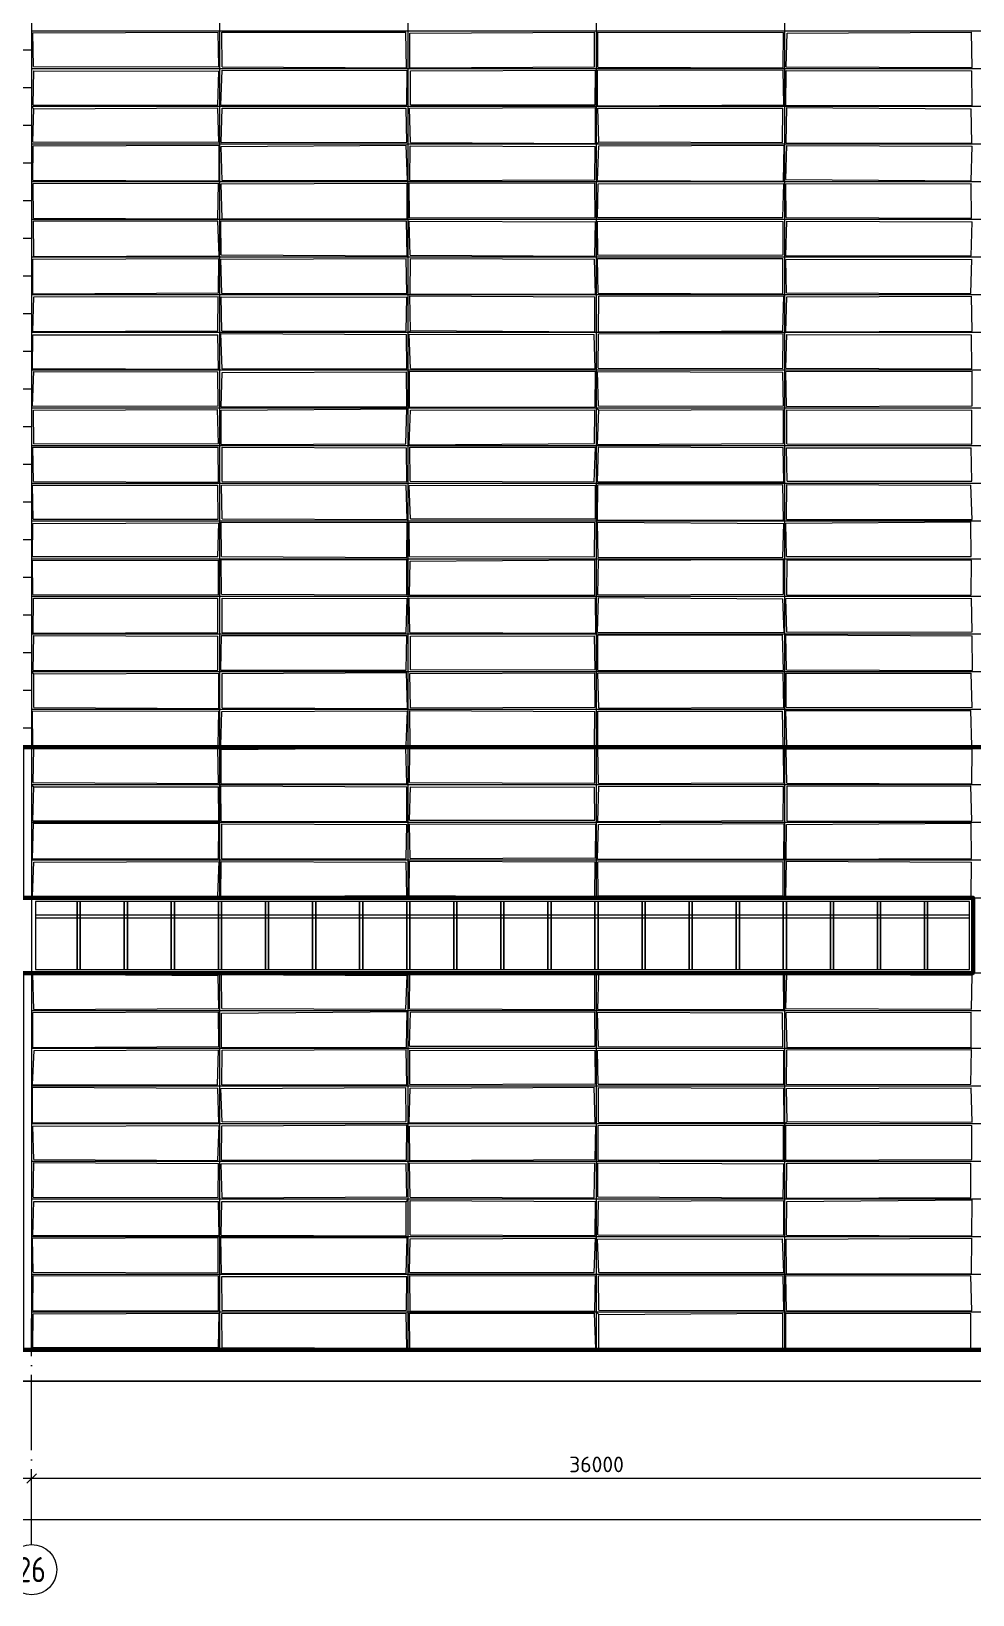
# Model space of a CAD drawing. Extents: x -50000 to 1632000, y -47600 to 308800.
# Drawn here: x 149987 to 179987, y -6800 to 43000 of the extents above; entities that cross this region are included whole.
import ezdxf
from ezdxf.enums import TextEntityAlignment as Align

# ---------------------------------------------------------------- set-up
doc = ezdxf.new("R2010")
doc.units = 0
doc.header["$MEASUREMENT"] = 0
doc.linetypes.add('ACAD_ISO04W100', pattern=[30, 24, -3, 0, -3])
doc.layers.get('Defpoints').update_dxf_attribs({"color": 6})
doc.layers.add('2', color=7, linetype='Continuous')
doc.styles.get("Standard").update_dxf_attribs({"font": 'isocpeur.ttf'})
doc.dimstyles.get("Standard").update_dxf_attribs({"dimscale": 200, "dimtxt": 2.5, "dimasz": 1.5, "dimexe": 1.5, "dimexo": 5, "dimgap": 1, "dimtad": 1, "dimtoh": 1, "dimdec": 0, "dimrnd": 10, "dimzin": 0, "dimtxsty": 'Standard', "dimblk": 'OBLIQUE', "dimcen": 1, "dimdle": 1.5, "dimclrd": 256, "dimclre": 256, "dimclrt": 256, "dimadec": 0, "dimazin": 0, "dimtfac": 1, "dimtdec": 0, "dimtix": 1, "dimtmove": 0, "dimatfit": 3, "dimldrblk": 'NONE', "dimfxl": 1, "dimtolj": 1, "dimtzin": 0, "dimlwd": 18, "dimlwe": 18, "dimarcsym": 1})

# ---------------------------------------------------------------- blocks, each defined once
blk = doc.blocks.new('_Oblique')
at = {"color": 0, "linetype": 'ByBlock', "lineweight": -2}
blk.add_line((-0.5, -0.5), (0.5, 0.5), dxfattribs=at)
blk = doc.blocks.new('*D29')
at = {"layer": '2', "linetype": 'Continuous', "lineweight": 18, "transparency": 16777216}
blk.add_line((186300, -3100), (149700, -3100), dxfattribs=at)
at = {"layer": 'Defpoints', "color": 0, "linetype": 'Continuous', "transparency": 16777216}
for p in [(150000, 0), (186000, 0), (150000, -3100)]:
    blk.add_point(p, dxfattribs=at)
at = {"layer": '2', "linetype": 'Continuous', "lineweight": 18, "transparency": 16777216, "xscale": 300, "yscale": 300, "zscale": 300, "rotation": 180}
blk.add_blockref('_Oblique', (150000, -3100), dxfattribs=at)
at = {"layer": '2', "linetype": 'Continuous', "lineweight": 18, "transparency": 16777216, "xscale": 300, "yscale": 300, "zscale": 300}
blk.add_blockref('_Oblique', (186000, -3100), dxfattribs=at)
at = {"layer": '2', "linetype": 'Continuous', "lineweight": 18, "transparency": 16777216, "insert": (168000, -2650), "char_height": 500, "attachment_point": 5}
blk.add_mtext('\\A1;36000', dxfattribs=at)
blk = doc.blocks.new('_None')
blk = doc.blocks.new('*D30')
at = {"layer": '2', "linetype": 'Continuous', "lineweight": 18, "transparency": 16777216}
blk.add_line((150300, -3100), (140700, -3100), dxfattribs=at)
at = {"layer": 'Defpoints', "color": 0, "linetype": 'Continuous', "transparency": 16777216}
for p in [(141000, 0), (150000, 0), (141000, -3100)]:
    blk.add_point(p, dxfattribs=at)
at = {"layer": '2', "linetype": 'Continuous', "lineweight": 18, "transparency": 16777216, "xscale": 300, "yscale": 300, "zscale": 300, "rotation": 180}
blk.add_blockref('_Oblique', (141000, -3100), dxfattribs=at)
at = {"layer": '2', "linetype": 'Continuous', "lineweight": 18, "transparency": 16777216, "xscale": 300, "yscale": 300, "zscale": 300}
blk.add_blockref('_Oblique', (150000, -3100), dxfattribs=at)
at = {"layer": '2', "linetype": 'Continuous', "lineweight": 18, "transparency": 16777216, "insert": (145500, -2650), "char_height": 500, "attachment_point": 5}
blk.add_mtext('\\A1;9000', dxfattribs=at)
blk = doc.blocks.new('*D31')
at = {"layer": '2', "linetype": 'Continuous', "lineweight": 18, "transparency": 16777216}
blk.add_line((-300, -4400), (402300, -4400), dxfattribs=at)
at = {"layer": 'Defpoints', "color": 0, "linetype": 'Continuous', "transparency": 16777216}
for p in [(0, 0), (402000, 0), (402000, -4400)]:
    blk.add_point(p, dxfattribs=at)
at = {"layer": '2', "linetype": 'Continuous', "lineweight": 18, "transparency": 16777216, "xscale": 300, "yscale": 300, "zscale": 300, "rotation": 180}
blk.add_blockref('_Oblique', (0, -4400), dxfattribs=at)
at = {"layer": '2', "linetype": 'Continuous', "lineweight": 18, "transparency": 16777216, "xscale": 300, "yscale": 300, "zscale": 300}
blk.add_blockref('_Oblique', (402000, -4400), dxfattribs=at)
at = {"layer": '2', "linetype": 'Continuous', "lineweight": 18, "transparency": 16777216, "insert": (201000, -3950), "char_height": 500, "attachment_point": 5}
blk.add_mtext('\\A1;402000', dxfattribs=at)

msp = doc.modelspace()

# ---------------------------------------------------------------- linework, layer by layer
at = {"layer": '2', "color": 8, "linetype": 'Continuous', "lineweight": 13}
for p, q in [((150000, 71200), (150000, 15400)), ((156000, 15400), (156000, 71200)), ((162000, 15400), (162000, 71200)), ((168000, 15400), (168000, 71200)), ((174000, 15400), (174000, 71200)), ((297000, 43000), (150000, 43000)), ((150000, 42400), (147000, 42400)), ((297000, 41800), (150000, 41800)), ((150000, 41200), (147000, 41200)), ((297000, 40600), (150000, 40600)), ((150000, 40000), (147000, 40000)), ((297000, 39400), (150000, 39400)), ((150000, 38800), (147000, 38800)), ((297000, 38200), (150000, 38200)), ((150000, 37600), (147000, 37600)), ((297000, 37000), (150000, 37000)), ((150000, 36400), (147000, 36400)), ((297000, 35800), (150000, 35800)), ((150000, 35200), (147000, 35200)), ((297000, 34600), (150000, 34600)), ((150000, 34000), (147000, 34000)), ((297000, 33400), (150000, 33400)), ((150000, 32800), (147000, 32800)), ((297000, 32200), (150000, 32200)), ((150000, 31600), (147000, 31600)), ((297000, 31000), (150000, 31000)), ((150000, 30400), (147000, 30400)), ((297000, 29800), (150000, 29800)), ((150000, 29200), (147000, 29200)), ((297000, 28600), (150000, 28600)), ((150000, 28000), (147000, 28000)), ((297000, 27400), (150000, 27400)), ((150000, 26800), (147000, 26800)), ((150000, 26200), (185673.8, 26200)), ((150000, 25600), (147000, 25600)), ((185700, 25000), (150000, 25000)), ((150000, 24400), (147000, 24400)), ((185700, 23800), (150000, 23800)), ((150000, 23200), (147000, 23200)), ((185700, 22600), (150000, 22600)), ((150000, 22000), (147000, 22000)), ((185700, 21400), (150000, 21400)), ((150000, 20800), (147000, 20800)), ((185700, 20200), (150000, 20200)), ((185700, 19000), (150000, 19000)), ((185700, 17800), (150000, 17800)), ((185700, 16600), (150000, 16600)), ((150000, 15400), (185700, 15400)), ((150000, 13000), (150000, 1000)), ((185700, 13000), (150000, 13000)), ((156000, 1000), (156000, 13000)), ((162000, 1000), (162000, 13000)), ((168000, 1000), (168000, 13000)), ((174000, 1000), (174000, 13000)), ((185700, 11800), (150000, 11800)), ((185400, 10600), (150000, 10600)), ((185400, 9400), (150000, 9400)), ((185400, 8200), (150000, 8200)), ((185400, 7000), (150000, 7000)), ((185400, 5800), (150000, 5800)), ((185400, 4600), (150000, 4600)), ((185400, 3400), (150000, 3400)), ((185400, 2200), (150000, 2200)), ((150000, 1000), (185400, 1000))]:
    msp.add_line(p, q, dxfattribs=at)
at = {"layer": '2', "color": 8, "linetype": 'Continuous', "lineweight": 9}
for p, q in [((150038.1, 42951), (155942.4, 42969.1)), ((150063, 41875), (150038.1, 42951)), ((155967.7, 41868.5), (155942.4, 42969.1)), ((156061.8, 42970.5), (161925.9, 42967.1)), ((156070.9, 41866.2), (156061.8, 42970.5)), ((161941.1, 41839.4), (161925.9, 42967.1)), ((162048.4, 42936.4), (167938, 42975)), ((162048.9, 41834), (162048.4, 42936.4)), ((167932, 41864.1), (167938, 42975)), ((168038.6, 42970.1), (173959.1, 42957)), ((168044.1, 41855.9), (168038.6, 42970.1)), ((173942.3, 41836.4), (173959.1, 42957)), ((174040.2, 41866.5), (174072.4, 42934.3)), ((174072.4, 42934.3), (179942.7, 42970.3)), ((179966.9, 41842.5), (179942.7, 42970.3)), ((150063, 41875), (155967.7, 41868.5)), ((156070.9, 41866.2), (161941.1, 41839.4)), ((162048.9, 41834), (167932, 41864.1)), ((168044.1, 41855.9), (173942.3, 41836.4)), ((174040.2, 41866.5), (179966.9, 41842.5)), ((150046.8, 40656.7), (150067.8, 41740.9)), ((150067.8, 41740.9), (155961.1, 41732.4)), ((155937.4, 40649.6), (155961.1, 41732.4)), ((156031.4, 40650), (156074.5, 41756)), ((156074.5, 41756), (161964.9, 41752.6)), ((161954, 40653.4), (161964.9, 41752.6)), ((162073.3, 41744.8), (167970.1, 41758.5)), ((162074.7, 40652.6), (162073.3, 41744.8)), ((167960.1, 40658.9), (167970.1, 41758.5)), ((168030.6, 40629.8), (168033.6, 41760.3)), ((168033.6, 41760.3), (173948.8, 41773.8)), ((173972.6, 40652.5), (173948.8, 41773.8)), ((174029.2, 40632.8), (174040.5, 41753.9)), ((174040.5, 41753.9), (179961.8, 41741.1)), ((179974, 40639.5), (179961.8, 41741.1)), ((150000, 40600), (150070.4, 40526.2)), ((150035.7, 39473.5), (150070.4, 40526.2)), ((150046.8, 40656.7), (155937.4, 40649.6)), ((150070.4, 40526.2), (155936.1, 40562.4)), ((155960.1, 39469.8), (155936.1, 40562.4)), ((156031.4, 40650), (161954, 40653.4)), ((156037.4, 39458.9), (156073.4, 40547.3)), ((156073.4, 40547.3), (161931.6, 40552.9)), ((161957.9, 39465.5), (161931.6, 40552.9)), ((162044.7, 40548.4), (167966.1, 40569.3)), ((162069.6, 39460.3), (162044.7, 40548.4)), ((162074.7, 40652.6), (167960.1, 40658.9)), ((167968.8, 39427.8), (167966.1, 40569.3)), ((168030.6, 40629.8), (173972.6, 40652.5)), ((168037.4, 40551.2), (173932.9, 40545.7)), ((168070.8, 39473.9), (168037.4, 40551.2)), ((173929.1, 39451.8), (173932.9, 40545.7)), ((174029.2, 40632.8), (179974, 40639.5)), ((174038.4, 39442.4), (174067.6, 40572.8)), ((174067.6, 40572.8), (179935.2, 40525.2)), ((179957.3, 39432.6), (179935.2, 40525.2)), ((150033.9, 38260.2), (150052.4, 39352.8)), ((150035.7, 39473.5), (155960.1, 39469.8)), ((150052.4, 39352.8), (155974.9, 39368.7)), ((155970.6, 38237.8), (155974.9, 39368.7)), ((156037.4, 39458.9), (161957.9, 39465.5)), ((156040.3, 39331.5), (161935.2, 39372.6)), ((161974.8, 38255.1), (161935.2, 39372.6)), ((162049.2, 38245.7), (162057.6, 39352.7)), ((162057.6, 39352.7), (167954.7, 39331.7)), ((162069.6, 39460.3), (167968.8, 39427.8)), ((168000, 39400), (168070.8, 39473.9)), ((168028, 38245.2), (168072, 39347.1)), ((168070.8, 39473.9), (173929.1, 39451.8)), ((168072, 39347.1), (173974.2, 39369.8)), ((173959.6, 38227.5), (173974.2, 39369.8)), ((174027.4, 38274.7), (174065.7, 39356.5)), ((174038.4, 39442.4), (179957.3, 39432.6)), ((174065.7, 39356.5), (179968, 39340.7)), ((156071.2, 38246.2), (156040.3, 39331.5)), ((167941.3, 38271.2), (167954.7, 39331.7)), ((179938.9, 38234.7), (179968, 39340.7)), ((150033.9, 38260.2), (155970.6, 38237.8)), ((150047, 38147.6), (155955.2, 38160.5)), ((150053.4, 37049.6), (150047, 38147.6)), ((155931, 37026.8), (155955.2, 38160.5)), ((156040.6, 38137.9), (161968.6, 38158)), ((156065.1, 37036.1), (156040.6, 38137.9)), ((156071.2, 38246.2), (161974.8, 38255.1)), ((161967.3, 37028), (161968.6, 38158)), ((162028.9, 38166.1), (167944.3, 38170.1)), ((162043.1, 37056.4), (162028.9, 38166.1)), ((162049.2, 38245.7), (167941.3, 38271.2)), ((167954.8, 37063.1), (167944.3, 38170.1)), ((168028, 38245.2), (173959.6, 38227.5)), ((168032.6, 37065.9), (168056.3, 38138.8)), ((168056.3, 38138.8), (173967.9, 38154.3)), ((173932.4, 37070.6), (173967.9, 38154.3)), ((174027.4, 38274.7), (179938.9, 38234.7)), ((174028.4, 38140.8), (179931.6, 38149.9)), ((174043.7, 37070.8), (174028.4, 38140.8)), ((179944.5, 37048.5), (179931.6, 38149.9)), ((150053.4, 37049.6), (155931, 37026.8)), ((150063.5, 36956.9), (155931.9, 36966.1)), ((150072.8, 35829.2), (150063.5, 36956.9)), ((155974.8, 35849.1), (155931.9, 36966.1)), ((156025.1, 36964.8), (161946.9, 36957.9)), ((156037.1, 35874.9), (156025.1, 36964.8)), ((156065.1, 37036.1), (161967.3, 37028)), ((161964, 35842.3), (161946.9, 36957.9)), ((162029.1, 36950.5), (167962.5, 36928.5)), ((162058.4, 35873.1), (162029.1, 36950.5)), ((162043.1, 37056.4), (167954.8, 37063.1)), ((167944.8, 35836.2), (167962.5, 36928.5)), ((168030.8, 36949.8), (173944.3, 36937.1)), ((168041.3, 35865.3), (168030.8, 36949.8)), ((168032.6, 37065.9), (173932.4, 37070.6)), ((173951.3, 35874.7), (173944.3, 36937.1)), ((174033.1, 35845.3), (174068, 36956)), ((174043.7, 37070.8), (179944.5, 37048.5)), ((174068, 36956), (179967.6, 36928.5)), ((179940.7, 35841.8), (179967.6, 36928.5)), ((156037.1, 35874.9), (161964, 35842.3)), ((162058.4, 35873.1), (167944.8, 35836.2)), ((168041.3, 35865.3), (173951.3, 35874.7)), ((150035.9, 34636.8), (150038.4, 35738.4)), ((150038.4, 35738.4), (155959.9, 35761.9)), ((150072.8, 35829.2), (155974.8, 35849.1)), ((155954.1, 34664.1), (155959.9, 35761.9)), ((156026.3, 35739.5), (161929.8, 35763)), ((156057, 34649.1), (156026.3, 35739.5)), ((161953.2, 34648.5), (161929.8, 35763)), ((162061.7, 34631.1), (162067.1, 35759.9)), ((162067.1, 35759.9), (167936.8, 35742.6)), ((167968.8, 34626.9), (167936.8, 35742.6)), ((168029.8, 35760.4), (173939, 35757.1)), ((168056.4, 34660), (168029.8, 35760.4)), ((173935.3, 34634.3), (173939, 35757.1)), ((174027.5, 35733.9), (179962.7, 35742.4)), ((174053.6, 34671.4), (174027.5, 35733.9)), ((174033.1, 35845.3), (179940.7, 35841.8)), ((179927.8, 34649), (179962.7, 35742.4)), ((150035.9, 34636.8), (155954.1, 34664.1)), ((150038.4, 33442.2), (150072.4, 34545.1)), ((150072.4, 34545.1), (155945.4, 34554.6)), ((155928.4, 33457.8), (155945.4, 34554.6)), ((156039.9, 34542.1), (161951.1, 34533.7)), ((156056.2, 33462.7), (156039.9, 34542.1)), ((156057, 34649.1), (161953.2, 34648.5)), ((161936.4, 33447.3), (161951.1, 34533.7)), ((162050.2, 34570.6), (167940, 34541.4)), ((162075, 33469.9), (162050.2, 34570.6)), ((162061.7, 34631.1), (167968.8, 34626.9)), ((167946, 33426.4), (167940, 34541.4)), ((168056.4, 34660), (173935.3, 34634.3)), ((168065.7, 33430.1), (168068, 34566.3)), ((168068, 34566.3), (173965.3, 34571.1)), ((173931.9, 33458.4), (173965.3, 34571.1)), ((174029.3, 33427.9), (174067.2, 34541.7)), ((174053.6, 34671.4), (179927.8, 34649)), ((174067.2, 34541.7), (179945.9, 34558.5)), ((179964.5, 33446.3), (179945.9, 34558.5)), ((150038.4, 33442.2), (155928.4, 33457.8)), ((156025.7, 33368.5), (161947, 33336.2)), ((156065.4, 32243), (156025.7, 33368.5)), ((156056.2, 33462.7), (161936.4, 33447.3)), ((162000, 33400), (162075, 33469.9)), ((162075, 33469.9), (167946, 33426.4)), ((168065.7, 33430.1), (173931.9, 33458.4)), ((168067.1, 33360.3), (173950, 33374.7)), ((173939.5, 32260.6), (173950, 33374.7)), ((174029.3, 33427.9), (179964.5, 33446.3)), ((150029.2, 32254.4), (150037.5, 33328.4)), ((150037.5, 33328.4), (155935.1, 33327.6)), ((155950, 32241.4), (155935.1, 33327.6)), ((161956.2, 32256.6), (161947, 33336.2)), ((162031.8, 33351.9), (167925.2, 33341.1)), ((162067.1, 32257.3), (162031.8, 33351.9)), ((167957.3, 32251.9), (167925.2, 33341.1)), ((168047.4, 32270.5), (168067.1, 33360.3)), ((174026.9, 32268.1), (174066.5, 33337.7)), ((174066.5, 33337.7), (179950.7, 33330.8)), ((179956.4, 32246.4), (179950.7, 33330.8)), ((150025.8, 31066.7), (150068.8, 32161.7)), ((150029.2, 32254.4), (155950, 32241.4)), ((150068.8, 32161.7), (155932.4, 32156.6)), ((155946.9, 31055), (155932.4, 32156.6)), ((156043.2, 31038.6), (156066.5, 32127.9)), ((156065.4, 32243), (161956.2, 32256.6)), ((156066.5, 32127.9), (161943.7, 32156)), ((161957.3, 31048.1), (161943.7, 32156)), ((162038.4, 32168.2), (167967.2, 32163.3)), ((162040.4, 31030.2), (162038.4, 32168.2)), ((162067.1, 32257.3), (167957.3, 32251.9)), ((167956.6, 31041.8), (167967.2, 32163.3)), ((168029.2, 32164.8), (173931, 32146.3)), ((168063, 31059.9), (168029.2, 32164.8)), ((168047.4, 32270.5), (173939.5, 32260.6)), ((173960.2, 31068.5), (173931, 32146.3)), ((174026.9, 32268.1), (179956.4, 32246.4)), ((174035.7, 32158.9), (179972.3, 32170.4)), ((174057.6, 31051.2), (174035.7, 32158.9)), ((179966.1, 31067.6), (179972.3, 32170.4)), ((150025.8, 31066.7), (155946.9, 31055)), ((150054.2, 30927.2), (155925.2, 30951.2)), ((150065.1, 29857.4), (150054.2, 30927.2)), ((155956.4, 29868.9), (155925.2, 30951.2)), ((156039.7, 30931.4), (161956.2, 30973.1)), ((156042.5, 29837.8), (156039.7, 30931.4)), ((156043.2, 31038.6), (161957.3, 31048.1)), ((161925.6, 29854.8), (161956.2, 30973.1)), ((162030.7, 29831.4), (162070.8, 30931.1)), ((162040.4, 31030.2), (167956.6, 31041.8)), ((162070.8, 30931.1), (167948.4, 30942.1)), ((167938.3, 29867.9), (167948.4, 30942.1)), ((168000, 31000), (168072.6, 30926.2)), ((168029.6, 29834.6), (168072.6, 30926.2)), ((168063, 31059.9), (173960.2, 31068.5)), ((168072.6, 30926.2), (173957.2, 30955)), ((173955.9, 29870.2), (173957.2, 30955)), ((174057.6, 31051.2), (179966.1, 31067.6)), ((174060.5, 30941), (179960.4, 30934.4)), ((174067.9, 29858), (174060.5, 30941)), ((179961.7, 29843.9), (179960.4, 30934.4)), ((150040.2, 29757.6), (155938.4, 29750.3)), ((150056.7, 28661.5), (150040.2, 29757.6)), ((150065.1, 29857.4), (155956.4, 29868.9)), ((155951.9, 28640.9), (155938.4, 29750.3)), ((156042.5, 29837.8), (161925.6, 29854.8)), ((156067, 28655.5), (156067.1, 29747.5)), ((156067.1, 29747.5), (161943.2, 29729)), ((161958.9, 28647.5), (161943.2, 29729)), ((162030.7, 29831.4), (167938.3, 29867.9)), ((162052.7, 29752.3), (167968.5, 29753)), ((162065, 28668.4), (162052.7, 29752.3)), ((167926.2, 28643.6), (167968.5, 29753)), ((168029.5, 28651.3), (168064.9, 29764)), ((168029.6, 29834.6), (173955.9, 29870.2)), ((168064.9, 29764), (173950.8, 29741.5)), ((173970.2, 28650.9), (173950.8, 29741.5)), ((174052.1, 29730.2), (179937.3, 29736.6)), ((174069.5, 28665.2), (174052.1, 29730.2)), ((174067.9, 29858), (179961.7, 29843.9)), ((179953.6, 28671.8), (179937.3, 29736.6)), ((150026.6, 28544.7), (155927.1, 28545.8)), ((150044.6, 27459.4), (150026.6, 28544.7)), ((150056.7, 28661.5), (155951.9, 28640.9)), ((155937.6, 27460.4), (155927.1, 28545.8)), ((156045.4, 28537.2), (161935.3, 28548.2)), ((156067.2, 27471), (156045.4, 28537.2)), ((156067, 28655.5), (161958.9, 28647.5)), ((161963.6, 27448.2), (161935.3, 28548.2)), ((162028.2, 28533.4), (167970.5, 28545.7)), ((162071, 27466.3), (162028.2, 28533.4)), ((162065, 28668.4), (167926.2, 28643.6)), ((167961.3, 27471.2), (167970.5, 28545.7)), ((168029.5, 28651.3), (173970.2, 28650.9)), ((168032.4, 27426.8), (168044.6, 28548.4)), ((168044.6, 28548.4), (173937.4, 28563.1)), ((173954.7, 27430.7), (173937.4, 28563.1)), ((174052.4, 27445.7), (174061.5, 28563.8)), ((174061.5, 28563.8), (179931.4, 28545.1)), ((174069.5, 28665.2), (179953.6, 28671.8)), ((179966.6, 27450.7), (179931.4, 28545.1)), ((150044.6, 27459.4), (155937.6, 27460.4)), ((156067.2, 27471), (161963.6, 27448.2)), ((162071, 27466.3), (167961.3, 27471.2)), ((168032.4, 27426.8), (173954.7, 27430.7)), ((174052.4, 27445.7), (179966.6, 27450.7)), ((150029, 26269.8), (150041.3, 27326.5)), ((150041.3, 27326.5), (155967.7, 27346.4)), ((155932.4, 26268.2), (155967.7, 27346.4)), ((156035.6, 27363.2), (161967, 27349.8)), ((156052.8, 26274.7), (156035.6, 27363.2)), ((161959.1, 26239.3), (161967, 27349.8)), ((162031.9, 27361), (167943.2, 27358.4)), ((162040.1, 26268.1), (162031.9, 27361)), ((167934.1, 26264.5), (167943.2, 27358.4)), ((168032.4, 27360.3), (173966.7, 27325.4)), ((168047.8, 26236.4), (168032.4, 27360.3)), ((173936.8, 26244.5), (173966.7, 27325.4)), ((174029.8, 27326.6), (179930.8, 27373.6)), ((174054.2, 26267.4), (174029.8, 27326.6)), ((179937.1, 26272.3), (179930.8, 27373.6)), ((150027, 26139.8), (155958.1, 26152.1)), ((150035.8, 25055.1), (150027, 26139.8)), ((150029, 26269.8), (155932.4, 26268.2)), ((155954.3, 25045.8), (155958.1, 26152.1)), ((156041.5, 26173.9), (161956.3, 26174.2)), ((156053.7, 25074), (156041.5, 26173.9)), ((156052.8, 26274.7), (161959.1, 26239.3)), ((161954.5, 25052.9), (161956.3, 26174.2)), ((162040.1, 26268.1), (167934.1, 26264.5)), ((162044.8, 25042.6), (162059.6, 26126)), ((162059.6, 26126), (167949, 26168.2)), ((167943.8, 25041.8), (167949, 26168.2)), ((168037.2, 25047.8), (168060.8, 26150.3)), ((168047.8, 26236.4), (173936.8, 26244.5)), ((168060.8, 26150.3), (173958.8, 26172.5)), ((173959.3, 25070.4), (173958.8, 26172.5)), ((174054.2, 26267.4), (179937.1, 26272.3)), ((174066.2, 25037.9), (174069.2, 26162.6)), ((174069.2, 26162.6), (179951.3, 26152.2)), ((179942, 25047.8), (179951.3, 26152.2)), ((150035.8, 25055.1), (155954.3, 25045.8)), ((150051.9, 23825.6), (150059.5, 24939.4)), ((150059.5, 24939.4), (155930.8, 24948.1)), ((155932.4, 23854), (155930.8, 24948.1)), ((156053.7, 25074), (161954.5, 25052.9)), ((156065, 23843.3), (156069.5, 24942.4)), ((156069.5, 24942.4), (161970, 24934.5)), ((161930.6, 23851), (161970, 24934.5)), ((162028.6, 24939.2), (167964.9, 24949.8)), ((162054.9, 23852.2), (162028.6, 24939.2)), ((162044.8, 25042.6), (167943.8, 25041.8)), ((167972, 23831.7), (167964.9, 24949.8)), ((168026.9, 23861), (168059, 24968)), ((168037.2, 25047.8), (173959.3, 25070.4)), ((168059, 24968), (173932.6, 24926.7)), ((173973.7, 23846.7), (173932.6, 24926.7)), ((174033.5, 24929.4), (179944.9, 24938.8)), ((174062.9, 23859.9), (174033.5, 24929.4)), ((174066.2, 25037.9), (179942, 25047.8)), ((179966.4, 23865.7), (179944.9, 24938.8)), ((150047.4, 22636.5), (150067.9, 23754)), ((150051.9, 23825.6), (155932.4, 23854)), ((150067.9, 23754), (155930.9, 23733.1)), ((155933.1, 22646.7), (155930.9, 23733.1)), ((156027.6, 22648.9), (156046.5, 23751.8)), ((156046.5, 23751.8), (161953.3, 23750.1)), ((156065, 23843.3), (161930.6, 23851)), ((161928.1, 22648), (161953.3, 23750.1)), ((162054.9, 23852.2), (167972, 23831.7)), ((162069.6, 23729.8), (167932.7, 23741.6)), ((162072.6, 22657.5), (162069.6, 23729.8)), ((167954.8, 22673.8), (167932.7, 23741.6)), ((168026.9, 23861), (173973.7, 23846.7)), ((168037.5, 22640.6), (168040.6, 23764.7)), ((168040.6, 23764.7), (173928.3, 23772)), ((173957.9, 22650.3), (173928.3, 23772)), ((174026.6, 23770.9), (179968.9, 23747.3)), ((174048.5, 22660), (174026.6, 23770.9)), ((174062.9, 23859.9), (179966.4, 23865.7)), ((179974.2, 22634.2), (179968.9, 23747.3)), ((150000, 22600), (150072.4, 22529)), ((150047.4, 22636.5), (155933.1, 22646.7)), ((150064.3, 21462.4), (150072.4, 22529)), ((150072.4, 22529), (155967.4, 22548.8)), ((155963.5, 21428.4), (155967.4, 22548.8)), ((156027.6, 22648.9), (161928.1, 22648)), ((156065.3, 21446.7), (156072.2, 22543.5)), ((156072.2, 22543.5), (161944.2, 22574.5)), ((161974.2, 21432.2), (161944.2, 22574.5)), ((162053.9, 22548.6), (167943.5, 22561.2)), ((162073.8, 21447.8), (162053.9, 22548.6)), ((162072.6, 22657.5), (167954.8, 22673.8)), ((167953.1, 21466.4), (167943.5, 22561.2)), ((168037.5, 22640.6), (173957.9, 22650.3)), ((168040.5, 22554.6), (173941.1, 22565.2)), ((168067.4, 21443.3), (168040.5, 22554.6)), ((173970.7, 21460.5), (173941.1, 22565.2)), ((174040.7, 21468.2), (174040.8, 22550.8)), ((174040.8, 22550.8), (179942.1, 22558.2)), ((174048.5, 22660), (179974.2, 22634.2)), ((179967.5, 21459.1), (179942.1, 22558.2)), ((150064.3, 21462.4), (155963.5, 21428.4)), ((156065.3, 21446.7), (161974.2, 21432.2)), ((162073.8, 21447.8), (167953.1, 21466.4)), ((168067.4, 21443.3), (173970.7, 21460.5)), ((174040.7, 21468.2), (179967.5, 21459.1)), ((150028.3, 21343.8), (155961.1, 21350.6)), ((150036.8, 20234.3), (150028.3, 21343.8)), ((155942.6, 20253.7), (155961.1, 21350.6)), ((156031.7, 20247.5), (156058.1, 21337.1)), ((156058.1, 21337.1), (161972.5, 21358.8)), ((161937.1, 20249.4), (161972.5, 21358.8)), ((162046.2, 21359.7), (167948.6, 21328.1)), ((162063.6, 20225), (162046.2, 21359.7)), ((167937, 20243.6), (167948.6, 21328.1)), ((168036.3, 20258.6), (168037, 21346)), ((168037, 21346), (173925.7, 21345.1)), ((173950.5, 20245.2), (173925.7, 21345.1)), ((174034, 21361.3), (179931.5, 21368.2)), ((174065.8, 20247.2), (174034, 21361.3)), ((179954, 20237.2), (179931.5, 21368.2)), ((150036.8, 20234.3), (155942.6, 20253.7)), ((150050.7, 19072.6), (150064.1, 20157.1)), ((150064.1, 20157.1), (155937.5, 20173.7)), ((155951, 19036.3), (155937.5, 20173.7)), ((156031.7, 20247.5), (161937.1, 20249.4)), ((156035, 20127.3), (161927, 20174.9)), ((156036.4, 19044.6), (156035, 20127.3)), ((161959, 19028.3), (161927, 20174.9)), ((162040.9, 19067.8), (162046.3, 20154.3)), ((162046.3, 20154.3), (167950, 20145.9)), ((162063.6, 20225), (167937, 20243.6)), ((167944.6, 19050.9), (167950, 20145.9)), ((168036.3, 20258.6), (173950.5, 20245.2)), ((168043.3, 20164.6), (173960.9, 20147.2)), ((168056.7, 19043.7), (168043.3, 20164.6)), ((173968.7, 19055.8), (173960.9, 20147.2)), ((174042.5, 20148.9), (179967.2, 20140.6)), ((174065.3, 19049.9), (174042.5, 20148.9)), ((174065.8, 20247.2), (179954, 20237.2)), ((179952.8, 19027.8), (179967.2, 20140.6)), ((150000, 19000), (150072.7, 18928.3)), ((150040.8, 17845.7), (150072.7, 18928.3)), ((150050.7, 19072.6), (155951, 19036.3)), ((150072.7, 18928.3), (155949.6, 18934.5)), ((155968.1, 17855.7), (155949.6, 18934.5)), ((156031.9, 18964.3), (161956.6, 18935.2)), ((156040.8, 17843.7), (156031.9, 18964.3)), ((156036.4, 19044.6), (161959, 19028.3)), ((161955.7, 17833.5), (161956.6, 18935.2)), ((162037.7, 17870.8), (162068.7, 18929.9)), ((162040.9, 19067.8), (167944.6, 19050.9)), ((162068.7, 18929.9), (167939.1, 18926.2)), ((167941.3, 17867.7), (167939.1, 18926.2)), ((168038.3, 17832.5), (168072.9, 18953.5)), ((168056.7, 19043.7), (173968.7, 19055.8)), ((168072.9, 18953.5), (173959.7, 18948.3)), ((173949.9, 17856.7), (173959.7, 18948.3)), ((174065.3, 19049.9), (179952.8, 19027.8)), ((174069.1, 18950.5), (179926.5, 18967.4)), ((174074.7, 17836.1), (174069.1, 18950.5)), ((179960.9, 17853.4), (179926.5, 18967.4)), ((150030.6, 16636.1), (150054.7, 17772)), ((150040.8, 17845.7), (155968.1, 17855.7)), ((150054.7, 17772), (155969.2, 17769.7)), ((155948.4, 16639.4), (155969.2, 17769.7)), ((156040.8, 17843.7), (161955.7, 17833.5)), ((156054.6, 17755.4), (161959.1, 17729.3)), ((156055.4, 16637.8), (156054.6, 17755.4)), ((161933.1, 16649.7), (161959.1, 17729.3)), ((162037.7, 17870.8), (167941.3, 17867.7)), ((162039.6, 17752.1), (167973.6, 17748)), ((162061, 16650.3), (162039.6, 17752.1)), ((167969.7, 16674.4), (167973.6, 17748)), ((168026.8, 16638.8), (168057, 17735.9)), ((168038.3, 17832.5), (173949.9, 17856.7)), ((168057, 17735.9), (173973.7, 17763.5)), ((173963.5, 16628.7), (173973.7, 17763.5)), ((174046.3, 16630), (174054, 17734.6)), ((174054, 17734.6), (179941, 17773.9)), ((174074.7, 17836.1), (179960.9, 17853.4)), ((179944.5, 16651.8), (179941, 17773.9)), ((150029, 15455.9), (150065.4, 16538.2)), ((150030.6, 16636.1), (155948.4, 16639.4)), ((150065.4, 16538.2), (155974.2, 16555.9)), ((155931.2, 15459.2), (155974.2, 16555.9)), ((156030.8, 15441), (156033.4, 16554.5)), ((156033.4, 16554.5), (161935, 16534.7)), ((156055.4, 16637.8), (161933.1, 16649.7)), ((161956.2, 15474.4), (161935, 16534.7)), ((162030.4, 15468.2), (162043.4, 16568.2)), ((162043.4, 16568.2), (167957.5, 16548.6)), ((162061, 16650.3), (167969.7, 16674.4)), ((167942.3, 15426.1), (167957.5, 16548.6)), ((168026.8, 16638.8), (173963.5, 16628.7)), ((168039.3, 16543.2), (173943.9, 16552.7)), ((168047.2, 15465.7), (168039.3, 16543.2)), ((173943.2, 15457.8), (173943.9, 16552.7)), ((174033.2, 15438.2), (174054.9, 16563)), ((174046.3, 16630), (179944.5, 16651.8)), ((174054.9, 16563), (179950.3, 16531)), ((179934.4, 15465.6), (179950.3, 16531)), ((150029, 15455.9), (155931.2, 15459.2)), ((156030.8, 15441), (161956.2, 15474.4)), ((162030.4, 15468.2), (167942.3, 15426.1)), ((168047.2, 15465.7), (173943.2, 15457.8)), ((174033.2, 15438.2), (179934.4, 15465.6)), ((150033.5, 12970.8), (155944.3, 12925.2)), ((150069.8, 11845), (150033.5, 12970.8)), ((156046.4, 12951.9), (161960.1, 12927.5)), ((156061.3, 11870.2), (156046.4, 12951.9)), ((162042.6, 11863.9), (162051, 12963.6)), ((162051, 12963.6), (167948.5, 12955.8)), ((167947, 11837.2), (167948.5, 12955.8)), ((168037.9, 11837.3), (168074.7, 12962.7)), ((168074.7, 12962.7), (173958.2, 12968.1)), ((173964.9, 11852.7), (173958.2, 12968.1)), ((174036.2, 11872), (174059.5, 12967.5)), ((174059.5, 12967.5), (179964.6, 12938.6)), ((155966.9, 11872.9), (155944.3, 12925.2)), ((161927.4, 11855), (161960.1, 12927.5)), ((179944.1, 11852.2), (179964.6, 12938.6)), ((150039.5, 11740.8), (155952.1, 11767.2)), ((150042, 10634.3), (150039.5, 11740.8)), ((150069.8, 11845), (155966.9, 11872.9)), ((155963.8, 10665.5), (155952.1, 11767.2)), ((156045.2, 10628.1), (156050.7, 11729.3)), ((156050.7, 11729.3), (161966.5, 11774.9)), ((156061.3, 11870.2), (161927.4, 11855)), ((161947.1, 10643.2), (161966.5, 11774.9)), ((162041.7, 10670.7), (162066.8, 11751.8)), ((162042.6, 11863.9), (167947, 11837.2)), ((162066.8, 11751.8), (167942.4, 11769)), ((167958.8, 10670.1), (167942.4, 11769)), ((168034, 11755.1), (173928.3, 11730.9)), ((168059.8, 10658.3), (168034, 11755.1)), ((168037.9, 11837.3), (173964.9, 11852.7)), ((173932.9, 10657.1), (173928.3, 11730.9)), ((174036.2, 11872), (179944.1, 11852.2)), ((174041.6, 11747.2), (179936.8, 11756.2)), ((174073, 10629.3), (174041.6, 11747.2)), ((179934.8, 10626.2), (179936.8, 11756.2)), ((150025.6, 9449), (150074.6, 10538.6)), ((150042, 10634.3), (155963.8, 10665.5)), ((150074.6, 10538.6), (155956.9, 10554.4)), ((155925.5, 9438.2), (155956.9, 10554.4)), ((156045.2, 10628.1), (161947.1, 10643.2)), ((156060.8, 9436.2), (156070.6, 10542.7)), ((156070.6, 10542.7), (161937.3, 10565.3)), ((161956.1, 9438.2), (161937.3, 10565.3)), ((162041.7, 10670.7), (167958.8, 10670.1)), ((162046, 9454.5), (162049.7, 10550.3)), ((162049.7, 10550.3), (167957.6, 10530.6)), ((167971.3, 9469), (167957.6, 10530.6)), ((168031.6, 10530.6), (173962.3, 10547.1)), ((168051.4, 9459.9), (168031.6, 10530.6)), ((168059.8, 10658.3), (173932.9, 10657.1)), ((173966.3, 9465.5), (173962.3, 10547.1)), ((174057.3, 9456), (174060.5, 10551.5)), ((174060.5, 10551.5), (179950.7, 10570.9)), ((174073, 10629.3), (179934.8, 10626.2)), ((179926.1, 9465.2), (179950.7, 10570.9)), ((162046, 9454.5), (167971.3, 9469)), ((168051.4, 9459.9), (173966.3, 9465.5)), ((174057.3, 9456), (179926.1, 9465.2)), ((150025.6, 9449), (155925.5, 9438.2)), ((150027.6, 9363.5), (155929.5, 9333.8)), ((150030.6, 8233.1), (150027.6, 9363.5)), ((155964.7, 8229), (155929.5, 9333.8)), ((156028.3, 9326.3), (161925.9, 9353.1)), ((156069.3, 8263.2), (156028.3, 9326.3)), ((156060.8, 9436.2), (161956.1, 9438.2)), ((161931.5, 8270.4), (161925.9, 9353.1)), ((162025.6, 8234.5), (162063, 9332.7)), ((162063, 9332.7), (167926.3, 9370.8)), ((167952.8, 8235.7), (167926.3, 9370.8)), ((168060.7, 9357.7), (173969.6, 9335.9)), ((168061, 8254.4), (168060.7, 9357.7)), ((173973.2, 8246.6), (173969.6, 9335.9)), ((174053.1, 9327.8), (179938.4, 9348.4)), ((174068.6, 8273.7), (174053.1, 9327.8)), ((179964.7, 8247.9), (179938.4, 9348.4)), ((150030.6, 8233.1), (155964.7, 8229)), ((150032.9, 8126.6), (155970.5, 8147.7)), ((150066.1, 7058.9), (150032.9, 8126.6)), ((155937.2, 7036), (155970.5, 8147.7)), ((156047.1, 7038), (156061.6, 8135.9)), ((156061.6, 8135.9), (161958.8, 8166.8)), ((156069.3, 8263.2), (161931.5, 8270.4)), ((161940.9, 7053.5), (161958.8, 8166.8)), ((162025.6, 8234.5), (167952.8, 8235.7)), ((162041.4, 8127.3), (167972.7, 8138.8)), ((162051.8, 7032.1), (162041.4, 8127.3)), ((167953.2, 7064.2), (167972.7, 8138.8)), ((168049.7, 8142), (173951.9, 8152.8)), ((168052, 7040.3), (168049.7, 8142)), ((168061, 8254.4), (173973.2, 8246.6)), ((173958.7, 7042.4), (173951.9, 8152.8)), ((174000, 8200), (174068.6, 8273.7)), ((174030.2, 8154.8), (179956.6, 8147.5)), ((174031.9, 7042.6), (174030.2, 8154.8)), ((174068.6, 8273.7), (179964.7, 8247.9)), ((179954.8, 7059.5), (179956.6, 8147.5)), ((150066.1, 7058.9), (155937.2, 7036)), ((156047.1, 7038), (161940.9, 7053.5)), ((162051.8, 7032.1), (167953.2, 7064.2)), ((168052, 7040.3), (173958.7, 7042.4)), ((174031.9, 7042.6), (179954.8, 7059.5)), ((150043.5, 5860.6), (150073, 6968.8)), ((150073, 6968.8), (155949.6, 6940.9)), ((155942.7, 5852.2), (155949.6, 6940.9)), ((156033.8, 6929.7), (161931.7, 6933.1)), ((156067.5, 5839.8), (156033.8, 6929.7)), ((161956.3, 5869.3), (161931.7, 6933.1)), ((162042.8, 6952.8), (167948.5, 6947.4)), ((162062.3, 5865.4), (162042.8, 6952.8)), ((167926.5, 5839.7), (167948.5, 6947.4)), ((168042.1, 6957), (173963.1, 6925.3)), ((168044.2, 5872.2), (168042.1, 6957)), ((173942.5, 5840.5), (173963.1, 6925.3)), ((174057.3, 5833.5), (174063.1, 6951.4)), ((174063.1, 6951.4), (179930.2, 6942.9)), ((179928.2, 5849.7), (179930.2, 6942.9)), ((150033.7, 4640.1), (150068.7, 5728)), ((150043.5, 5860.6), (155942.7, 5852.2)), ((150068.7, 5728), (155956.3, 5729.1)), ((155971.6, 4639.5), (155956.3, 5729.1)), ((156037.3, 4658.1), (156055.7, 5725.5)), ((156055.7, 5725.5), (161928.8, 5729.3)), ((156067.5, 5839.8), (161956.3, 5869.3)), ((162000, 5800), (161928.8, 5729.3)), ((161934, 4629.9), (161928.8, 5729.3)), ((162055.6, 4666.3), (162065.1, 5756.9)), ((162062.3, 5865.4), (167926.5, 5839.7)), ((162065.1, 5756.9), (167963.4, 5725.5)), ((167951.2, 4646.1), (167963.4, 5725.5)), ((168044.2, 5872.2), (173942.5, 5840.5)), ((168045.5, 4659.7), (168059.6, 5732.4)), ((168059.6, 5732.4), (173972, 5760.7)), ((173967.5, 4652.8), (173972, 5760.7)), ((174055, 4657.3), (174068.3, 5727)), ((174057.3, 5833.5), (179928.2, 5849.7)), ((174068.3, 5727), (179968.4, 5773.4)), ((179960.3, 4636.4), (179968.4, 5773.4)), ((150031.7, 4560.4), (155947.4, 4574.6)), ((150049.4, 3474.8), (150031.7, 4560.4)), ((150033.7, 4640.1), (155971.6, 4639.5)), ((155941.9, 3449), (155947.4, 4574.6)), ((156029.5, 4574.4), (161964.9, 4567.9)), ((156050.3, 3434.3), (156029.5, 4574.4)), ((156037.3, 4658.1), (161934, 4629.9)), ((161938, 3430.1), (161964.9, 4567.9)), ((162038.3, 3460.7), (162061.8, 4540.8)), ((162055.6, 4666.3), (167951.2, 4646.1)), ((162061.8, 4540.8), (167968.7, 4562)), ((167926.2, 3463.3), (167968.7, 4562)), ((168028.5, 4529.4), (173926.4, 4537.6)), ((168072.4, 3462.8), (168028.5, 4529.4)), ((168045.5, 4659.7), (173967.5, 4652.8)), ((173968.8, 3458.9), (173926.4, 4537.6)), ((174045, 4526.5), (179954, 4558)), ((174052.3, 3426), (174045, 4526.5)), ((174055, 4657.3), (179960.3, 4636.4)), ((179947.4, 3431.5), (179954, 4558)), ((150039.3, 2255.5), (150051.2, 3370.2)), ((150049.4, 3474.8), (155941.9, 3449)), ((150051.2, 3370.2), (155950.6, 3360.9)), ((155951.1, 2239.1), (155950.6, 3360.9)), ((156050.3, 3434.3), (161938, 3430.1)), ((156064.4, 3337.7), (161958.5, 3339.7)), ((156065.1, 2254.1), (156064.4, 3337.7)), ((161944.8, 2260.9), (161958.5, 3339.7)), ((162038.3, 3460.7), (167926.2, 3463.3)), ((162048.6, 3365.7), (167962.1, 3361.3)), ((162061.3, 2235.4), (162048.6, 3365.7)), ((167948.4, 2227.4), (167962.1, 3361.3)), ((168061.5, 3359.5), (173944.9, 3366.5)), ((168068.3, 2259.7), (168061.5, 3359.5)), ((168072.4, 3462.8), (173968.8, 3458.9)), ((173964.3, 2254.9), (173944.9, 3366.5)), ((174028.6, 3363.8), (179929.4, 3356.5)), ((174056, 2248.5), (174028.6, 3363.8)), ((174052.3, 3426), (179947.4, 3431.5)), ((179959.1, 2243.8), (179929.4, 3356.5)), ((150033.4, 1073.7), (150044.5, 2148.1)), ((150039.3, 2255.5), (155951.1, 2239.1)), ((150044.5, 2148.1), (155973.8, 2168.1)), ((155955.5, 1072), (155973.8, 2168.1)), ((156055.6, 2159.6), (161928.9, 2170.6)), ((156069.6, 1073.9), (156055.6, 2159.6)), ((156065.1, 2254.1), (161944.8, 2260.9)), ((161955.2, 1053.3), (161928.9, 2170.6)), ((162039.2, 2167.4), (167937, 2165.7)), ((162055.5, 1026), (162039.2, 2167.4)), ((162061.3, 2235.4), (167948.4, 2227.4)), ((167972.7, 1028.9), (167937, 2165.7)), ((168000, 2200), (168073.6, 2126.7)), ((168068.3, 2259.7), (173964.3, 2254.9)), ((168072.6, 1064.6), (168073.6, 2126.7)), ((168073.6, 2126.7), (173935.8, 2170.8)), ((173933.6, 1037), (173935.8, 2170.8)), ((174026.4, 1036.9), (174029.9, 2169.5)), ((174029.9, 2169.5), (179928.9, 2154)), ((174056, 2248.5), (179959.1, 2243.8)), ((179928.6, 1043.6), (179928.9, 2154)), ((150033.4, 1073.7), (155955.5, 1072)), ((156000, 1000), (156069.6, 1073.9)), ((156069.6, 1073.9), (161955.2, 1053.3)), ((162055.5, 1026), (167972.7, 1028.9)), ((168072.6, 1064.6), (173933.6, 1037)), ((174026.4, 1036.9), (179928.6, 1043.6))]:
    msp.add_line(p, q, dxfattribs=at)
at = {"layer": '2', "linetype": 'Continuous', "lineweight": 20}
for p, q in [((150000, 15400), (150000, 13000)), ((151450, 15280), (150120, 15280)), ((150120, 15280), (150120, 13120)), ((179880, 15280), (150120, 15280)), ((150120, 15280), (150120, 13120)), ((151550, 15280), (151450, 15280)), ((151450, 15280), (151450, 13120)), ((151450, 13120), (151450, 15280)), ((151450, 13120), (151450, 15280)), ((151550, 13120), (151550, 15280)), ((151550, 15280), (151550, 13120)), ((152950, 15280), (151550, 15280)), ((151550, 15280), (151550, 13120)), ((153050, 15280), (152950, 15280)), ((152950, 15280), (152950, 13120)), ((152950, 13120), (152950, 15280)), ((152950, 13120), (152950, 15280)), ((153050, 13120), (153050, 15280)), ((153050, 15280), (153050, 13120)), ((154450, 15280), (153050, 15280)), ((153050, 15280), (153050, 13120)), ((154550, 15280), (154450, 15280)), ((154450, 15280), (154450, 13120)), ((154450, 13120), (154450, 15280)), ((154450, 13120), (154450, 15280)), ((154550, 13120), (154550, 15280)), ((154550, 15280), (154550, 13120)), ((155950, 15280), (154550, 15280)), ((154550, 15280), (154550, 13120)), ((156050, 15280), (155950, 15280)), ((155950, 15280), (155950, 13120)), ((155950, 13120), (155950, 15280)), ((155950, 13120), (155950, 15280)), ((156050, 13120), (156050, 15280)), ((157450, 15280), (156050, 15280)), ((156050, 15280), (156050, 13120)), ((156050, 15280), (156050, 13120)), ((157550, 15280), (157450, 15280)), ((157450, 15280), (157450, 13120)), ((157450, 13120), (157450, 15280)), ((157450, 13120), (157450, 15280)), ((157550, 13120), (157550, 15280)), ((157550, 15280), (157550, 13120)), ((158950, 15280), (157550, 15280)), ((157550, 15280), (157550, 13120)), ((159050, 15280), (158950, 15280)), ((158950, 15280), (158950, 13120)), ((158950, 13120), (158950, 15280)), ((158950, 13120), (158950, 15280)), ((159050, 13120), (159050, 15280)), ((160450, 15280), (159050, 15280)), ((159050, 15280), (159050, 13120)), ((159050, 15280), (159050, 13120)), ((160550, 15280), (160450, 15280)), ((160450, 15280), (160450, 13120)), ((160450, 13120), (160450, 15280)), ((160450, 13120), (160450, 15280)), ((160550, 13120), (160550, 15280)), ((161950, 15280), (160550, 15280)), ((160550, 15280), (160550, 13120)), ((160550, 15280), (160550, 13120)), ((162050, 15280), (161950, 15280)), ((161950, 15280), (161950, 13120)), ((161950, 13120), (161950, 15280)), ((161950, 13120), (161950, 15280)), ((162050, 13120), (162050, 15280)), ((162050, 15280), (162050, 13120)), ((163450, 15280), (162050, 15280)), ((162050, 15280), (162050, 13120)), ((163550, 15280), (163450, 15280)), ((163450, 15280), (163450, 13120)), ((163450, 13120), (163450, 15280)), ((163450, 13120), (163450, 15280)), ((163550, 13120), (163550, 15280)), ((163550, 15280), (163550, 13120)), ((164950, 15280), (163550, 15280)), ((163550, 15280), (163550, 13120)), ((165050, 15280), (164950, 15280)), ((164950, 15280), (164950, 13120)), ((164950, 13120), (164950, 15280)), ((164950, 13120), (164950, 15280)), ((165050, 13120), (165050, 15280)), ((166450, 15280), (165050, 15280)), ((165050, 15280), (165050, 13120)), ((165050, 15280), (165050, 13120)), ((166550, 15280), (166450, 15280)), ((166450, 15280), (166450, 13120)), ((166450, 13120), (166450, 15280)), ((166450, 13120), (166450, 15280)), ((166550, 13120), (166550, 15280)), ((166550, 15280), (166550, 13120)), ((167950, 15280), (166550, 15280)), ((166550, 15280), (166550, 13120)), ((168050, 15280), (167950, 15280)), ((167950, 15280), (167950, 13120)), ((167950, 13120), (167950, 15280)), ((167950, 13120), (167950, 15280)), ((168050, 13120), (168050, 15280)), ((169450, 15280), (168050, 15280)), ((168050, 15280), (168050, 13120)), ((168050, 15280), (168050, 13120)), ((169550, 15280), (169450, 15280)), ((169450, 15280), (169450, 13120)), ((169450, 13120), (169450, 15280)), ((169450, 13120), (169450, 15280)), ((169550, 13120), (169550, 15280)), ((170950, 15280), (169550, 15280)), ((169550, 15280), (169550, 13120)), ((169550, 15280), (169550, 13120)), ((171050, 15280), (170950, 15280)), ((170950, 15280), (170950, 13120)), ((170950, 13120), (170950, 15280)), ((170950, 13120), (170950, 15280)), ((171050, 13120), (171050, 15280)), ((172450, 15280), (171050, 15280)), ((171050, 15280), (171050, 13120)), ((171050, 15280), (171050, 13120)), ((172550, 15280), (172450, 15280)), ((172450, 15280), (172450, 13120)), ((172450, 13120), (172450, 15280)), ((172450, 13120), (172450, 15280)), ((172550, 13120), (172550, 15280)), ((172550, 15280), (172550, 13120)), ((173950, 15280), (172550, 15280)), ((172550, 15280), (172550, 13120)), ((174050, 15280), (173950, 15280)), ((173950, 15280), (173950, 13120)), ((173950, 13120), (173950, 15280)), ((173950, 13120), (173950, 15280)), ((174050, 13120), (174050, 15280)), ((175450, 15280), (174050, 15280)), ((174050, 15280), (174050, 13120)), ((174050, 15280), (174050, 13120)), ((175550, 15280), (175450, 15280)), ((175450, 15280), (175450, 13120)), ((175450, 13120), (175450, 15280)), ((175450, 13120), (175450, 15280)), ((175550, 13120), (175550, 15280)), ((176950, 15280), (175550, 15280)), ((175550, 15280), (175550, 13120)), ((175550, 15280), (175550, 13120)), ((177050, 15280), (176950, 15280)), ((176950, 15280), (176950, 13120)), ((176950, 13120), (176950, 15280)), ((176950, 13120), (176950, 15280)), ((177050, 13120), (177050, 15280)), ((178450, 15280), (177050, 15280)), ((177050, 15280), (177050, 13120)), ((177050, 15280), (177050, 13120)), ((178550, 15280), (178450, 15280)), ((178450, 15280), (178450, 13120)), ((178450, 13120), (178450, 15280)), ((178450, 13120), (178450, 15280)), ((178550, 13120), (178550, 15280)), ((179880, 15280), (178550, 15280)), ((178550, 15280), (178550, 13120)), ((178550, 15280), (178550, 13120)), ((179880, 13120), (179880, 15280)), ((179880, 13120), (179880, 15280)), ((179880, 14850), (150120, 14850)), ((179880, 14750), (150120, 14750)), ((150120, 13120), (151450, 13120)), ((150120, 13120), (179880, 13120)), ((151450, 13120), (151550, 13120)), ((151550, 13120), (152950, 13120)), ((152950, 13120), (153050, 13120)), ((153050, 13120), (154450, 13120)), ((154450, 13120), (154550, 13120)), ((154550, 13120), (155950, 13120)), ((155950, 13120), (156050, 13120)), ((156050, 13120), (157450, 13120)), ((157450, 13120), (157550, 13120)), ((157550, 13120), (158950, 13120)), ((158950, 13120), (159050, 13120)), ((159050, 13120), (160450, 13120)), ((160450, 13120), (160550, 13120)), ((160550, 13120), (161950, 13120)), ((161950, 13120), (162050, 13120)), ((162050, 13120), (163450, 13120)), ((163450, 13120), (163550, 13120)), ((163550, 13120), (164950, 13120)), ((164950, 13120), (165050, 13120)), ((165050, 13120), (166450, 13120)), ((166450, 13120), (166550, 13120)), ((166550, 13120), (167950, 13120)), ((167950, 13120), (168050, 13120)), ((168050, 13120), (169450, 13120)), ((169450, 13120), (169550, 13120)), ((169550, 13120), (170950, 13120)), ((170950, 13120), (171050, 13120)), ((171050, 13120), (172450, 13120)), ((172450, 13120), (172550, 13120)), ((172550, 13120), (173950, 13120)), ((173950, 13120), (174050, 13120)), ((174050, 13120), (175450, 13120)), ((175450, 13120), (175550, 13120)), ((175550, 13120), (176950, 13120)), ((176950, 13120), (177050, 13120)), ((177050, 13120), (178450, 13120)), ((178450, 13120), (178550, 13120)), ((178550, 13120), (179880, 13120))]:
    msp.add_line(p, q, dxfattribs=at)
at = {"layer": '2', "color": 78, "linetype": 'ACAD_ISO04W100', "lineweight": 18, "ltscale": 100}
msp.add_line((150000, -5200), (150000, 2000), dxfattribs=at)
at = {"layer": '2', "linetype": 'Continuous', "lineweight": 100}
msp.add_line((-8300, 1000), (414415.6, 1000), dxfattribs=at)
at = {"layer": '2'}
msp.add_line((402000, 1000), (0, 1000), dxfattribs=at)
at = {"layer": '2', "linetype": 'Continuous'}
msp.add_line((149700, 1000), (150000, 1000), dxfattribs=at)
at = {"layer": '2', "lineweight": 70}
msp.add_lwpolyline([(185700, 20200), (149700, 20200), (149700, 15400), (180000, 15400), (180000, 13000), (149700, 13000), (149700, 1000)], dxfattribs=at)
at = {"layer": '2', "linetype": 'Continuous', "lineweight": 18}
msp.add_circle((150000, -6000), 800, dxfattribs=at)
at = {"layer": 'Defpoints'}
msp.add_line((1632000, 0), (-50000, 0), dxfattribs=at)

# ---------------------------------------------------------------- texts
at = {"layer": '2', "width": 0.8}
msp.add_text('26', height=800, dxfattribs=at).set_placement((150000, -6000), align=Align.MIDDLE_CENTER)

# ---------------------------------------------------------------- dimensions: what is measured, and where the dimension line sits
at = {"layer": '2', "linetype": 'Continuous', "lineweight": 18}
for base, p1, p2, override, picture, middle in [((402000, -4400), (0, 0), (402000, 0), {"dimse1": 1, "dimse2": 1, "dimsd1": 0, "dimsd2": 0}, '*D31', (201000, -3950)), ((141000, -3100), (150000, 0), (141000, 0), {"dimse1": 1, "dimse2": 1}, '*D30', (145500, -2650)), ((150000, -3100), (186000, 0), (150000, 0), {"dimse1": 1, "dimse2": 1}, '*D29', (168000, -2650))]:
    dim = msp.add_linear_dim(base=base, p1=p1, p2=p2, dimstyle='Standard', override=override, dxfattribs=at)
    dim.commit()
    dim.dimension.update_dxf_attribs({"geometry": picture, "text_midpoint": middle})

doc.saveas('drawing.dxf')
